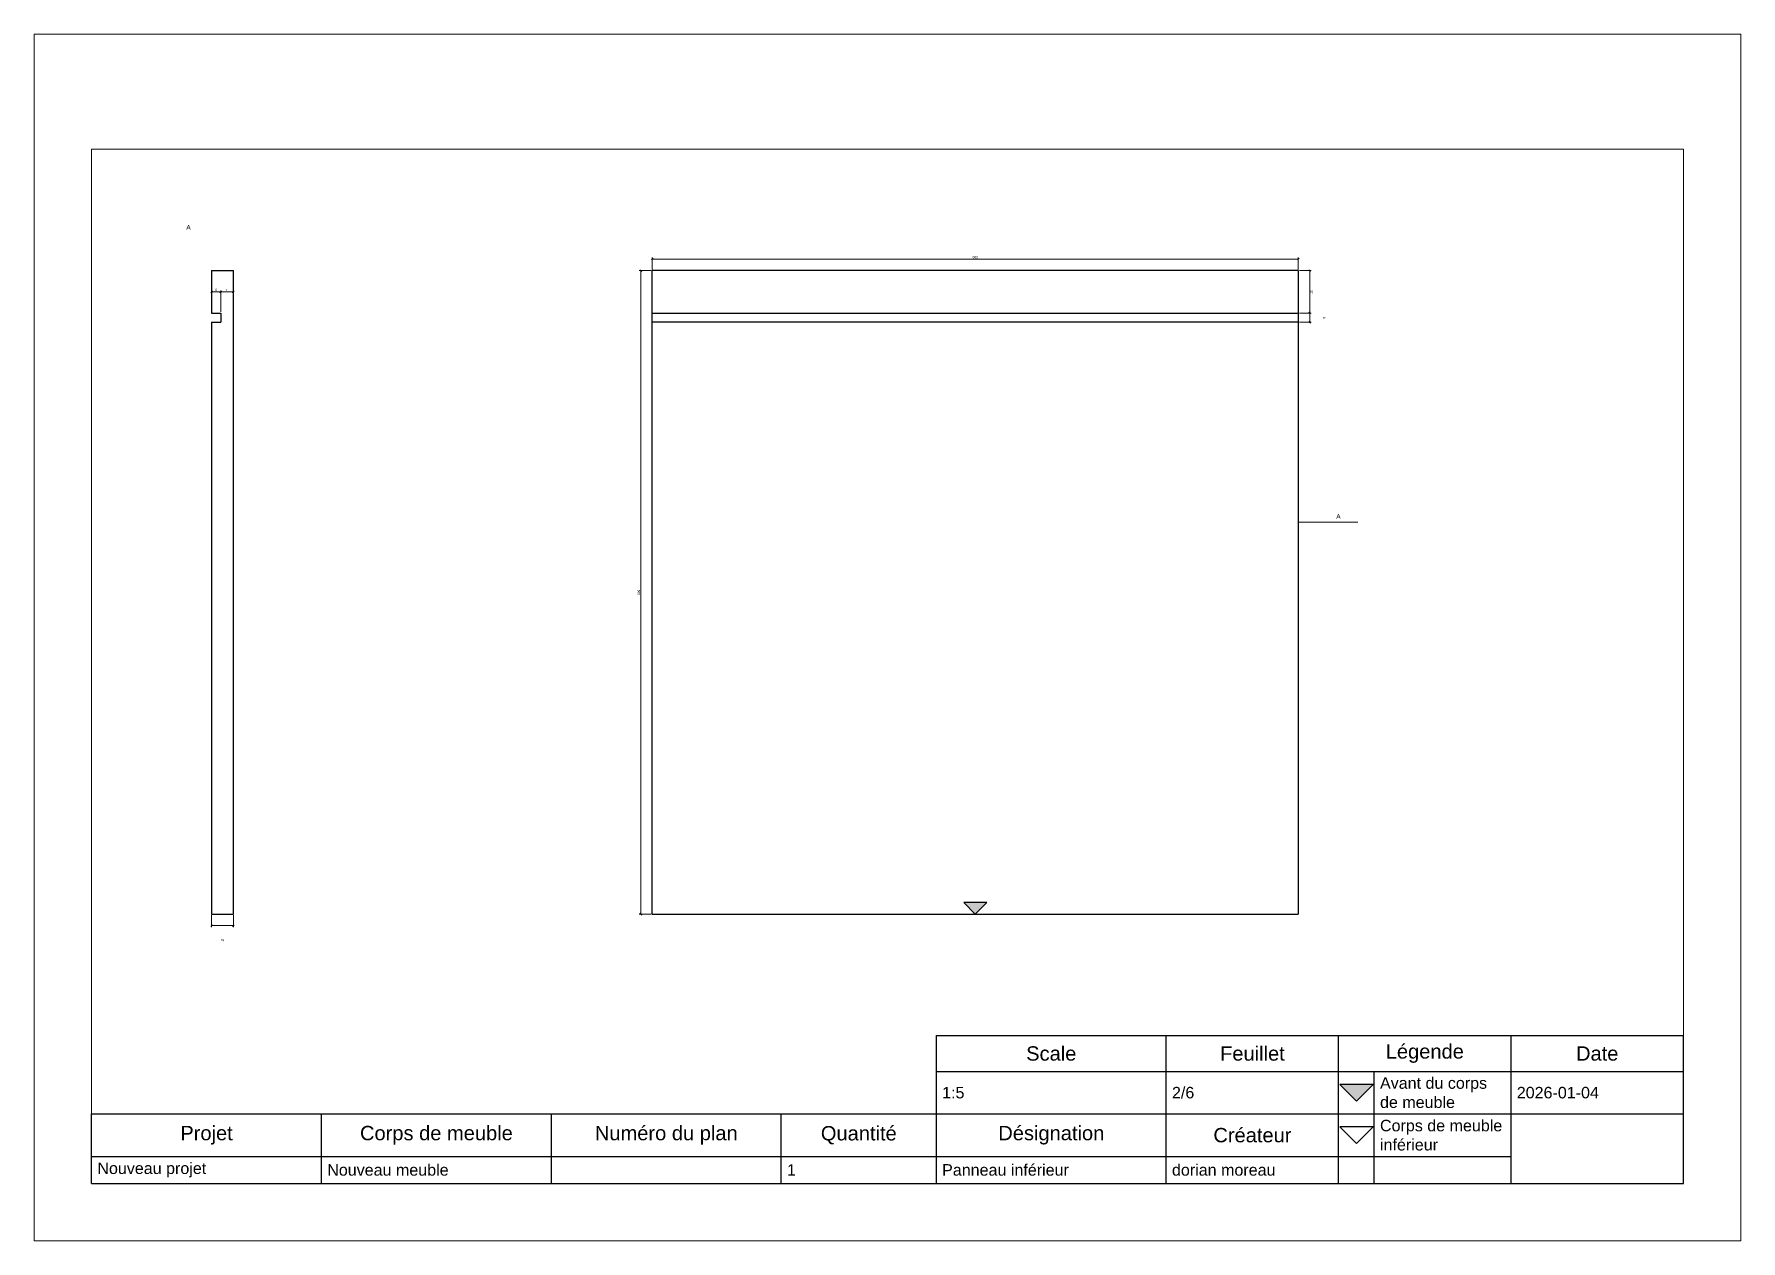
# Paper-space layout 'Panneau inférieur' of a CAD drawing. Header units: millimetres. Extents: x -4 to 1481, y -4 to 1046.
import ezdxf

# ---------------------------------------------------------------- set-up
doc = ezdxf.new("R2010")
doc.units = ezdxf.units.MM
doc.layers.get('0').update_dxf_attribs({"color": 254, "true_color": 0xc2ced6})
doc.layers.add('Nouveau projet_Nouveau meuble_Panneau inférieur_Vue de dessus', color=1, linetype='Continuous', true_color=0xff0000)
doc.layers.add('Nouveau projet_Nouveau meuble_Panneau inférieur_Vue de droite', color=1, linetype='Continuous', true_color=0xff0000)
doc.layers.add('TitleBlock', color=7, linetype='Continuous')
doc.styles.add('Blum_Dimension', font='arial.ttf', dxfattribs={"height": 2})
doc.styles.add('Blum_Titleblock_Header', font='arial.ttf', dxfattribs={"height": 2.5})
doc.styles.add('Blum_Titleblock_Value', font='arial.ttf', dxfattribs={"height": 2})
doc.styles.add('Blum_ViewInfo', font='arial.ttf', dxfattribs={"height": 4})
doc.dimstyles.new('Blum_Default', dxfattribs={"dimtxt": 2, "dimasz": 1.5, "dimexe": 1.25, "dimexo": 1, "dimtad": 1, "dimtxsty": 'Blum_Dimension', "dimblk": 'OBLIQUE', "dimcen": 2, "dimadec": 0, "dimazin": 2, "dimtfac": 1, "dimtix": 1, "dimtmove": 0, "dimatfit": 3, "dimfxl": 1, "dimlwd": 5, "dimlwe": 5, "dimarcsym": 0})
doc.dimstyles.new('Blum_ViewInfo', dxfattribs={"dimtxt": 4, "dimasz": 3, "dimexe": 1.25, "dimexo": 1, "dimtad": 1, "dimtxsty": 'Blum_ViewInfo', "dimblk": 'OBLIQUE', "dimcen": 0, "dimadec": 0, "dimazin": 2, "dimtfac": 1, "dimtofl": 0, "dimtmove": 0, "dimatfit": 2, "dimfxl": 1, "dimlwd": 20, "dimlwe": 20, "dimarcsym": 0})

# ---------------------------------------------------------------- blocks, each defined once
blk = doc.blocks.new('Blum_Trinagle_Outline')
blk.add_lwpolyline([(0, 0), (2, 2), (-2, 2)], close=True)
blk = doc.blocks.new('Blum_Trinagle_Filled')
h = blk.add_hatch(color=256)
h.dxf.hatch_style = 1
h.paths.add_polyline_path([(2, 2), (-2, 2), (0, 0)])
blk.add_lwpolyline([(0, 0), (2, 2), (-2, 2)], close=True)
blk = doc.blocks.new('*T27')
at = {"layer": 'TitleBlock', "color": 0, "linetype": 'ByBlock', "lineweight": -2, "transparency": 16777216}
for p, q in [((147, 25.72), (277, 25.72)), ((147, 0), (147, 25.72)), ((187, 0), (187, 25.72)), ((217, 0), (217, 25.72)), ((247, 0), (247, 25.72)), ((277, 0), (277, 25.72)), ((147, 19.47), (277, 19.47)), ((223.2, 0), (223.2, 19.47)), ((0, 12.1), (277, 12.1)), ((0, 0), (0, 12.1)), ((40, 0), (40, 12.1)), ((80, 0), (80, 12.1)), ((120, 0), (120, 12.1)), ((0, 4.67), (247, 4.67)), ((0, 0), (277, 0))]:
    blk.add_line(p, q, dxfattribs=at)
at = {"layer": 'TitleBlock', "color": 0, "lineweight": 0, "transparency": 16777216, "xscale": 1.45, "yscale": 1.45, "zscale": 1.45}
for name, p in [('Blum_Trinagle_Filled', (220.1, 14.33)), ('Blum_Trinagle_Outline', (220.1, 6.93))]:
    blk.add_blockref(name, p, dxfattribs=at)
at = {"layer": 'TitleBlock', "color": 0, "lineweight": 0, "transparency": 16777216}
for s, insert, char_height, width, attachment_point, style in [('Scale', (167, 22.59), 2.5, 37, 5, 'Blum_Titleblock_Header'), ('Feuillet', (202, 22.59), 2.5, 27, 5, 'Blum_Titleblock_Header'), ('Légende', (232, 22.59), 2.5, 27, 5, 'Blum_Titleblock_Header'), ('Date', (262, 22.59), 2.5, 27, 5, 'Blum_Titleblock_Header'), ('Avant du corps de meuble', (224.2, 15.78), 2, 21.8, 4, 'Blum_Titleblock_Value'), ('1:5', (148, 15.78), 2, 38, 4, 'Blum_Titleblock_Value'), ('2/6', (188, 15.78), 2, 28, 4, 'Blum_Titleblock_Value'), ('2026-01-04', (248, 15.78), 2, 28, 4, 'Blum_Titleblock_Value'), ('Projet', (20, 8.38), 2.5, 37, 5, 'Blum_Titleblock_Header'), ('Corps de meuble', (60, 8.38), 2.5, 37, 5, 'Blum_Titleblock_Header'), ('Numéro du plan', (100, 8.38), 2.5, 37, 5, 'Blum_Titleblock_Header'), ('Quantité', (133.5, 8.38), 2.5, 24, 5, 'Blum_Titleblock_Header'), ('Désignation', (167, 8.38), 2.5, 37, 5, 'Blum_Titleblock_Header'), ('Créateur', (202, 8.38), 2.5, 27, 5, 'Blum_Titleblock_Header'), ('Corps de meuble inférieur', (224.2, 8.38), 2, 21.8, 4, 'Blum_Titleblock_Value'), ('Nouveau projet', (1, 2.33), 2, 38, 4, 'Blum_Titleblock_Value'), ('Nouveau meuble', (41, 2.33), 2, 38, 4, 'Blum_Titleblock_Value'), ('1', (121, 2.33), 2, 25, 4, 'Blum_Titleblock_Value'), ('Panneau inférieur', (148, 2.33), 2, 38, 4, 'Blum_Titleblock_Value'), ('dorian moreau', (188, 2.33), 2, 28, 4, 'Blum_Titleblock_Value')]:
    blk.add_mtext(s, dxfattribs=dict(at, insert=insert, char_height=char_height, width=width, attachment_point=attachment_point, style=style))
blk = doc.blocks.new('TitleBlock_Panneau inférieur')
at = {"layer": 'TitleBlock', "lineweight": 0, "transparency": 33554684}
for points in [[(-0.79, -0.79, 0), (-0.79, 209.21, 0), (296.21, 209.21, 0), (296.21, -0.79, 0)], [(9.21, 9.21, 0), (9.21, 189.21, 0), (286.21, 189.21, 0), (286.21, 9.21, 0)]]:
    blk.add_polyline3d(points, close=True, dxfattribs=at)
blk.add_blockref('*T27', (9.21, 9.21))
blk = doc.blocks.new('_Oblique')
at = {"color": 0, "linetype": 'ByBlock', "lineweight": -2}
blk.add_line((-0.5, -0.5), (0.5, 0.5), dxfattribs=at)
blk = doc.blocks.new('*D29')
at = {"layer": 'Nouveau projet_Nouveau meuble_Panneau inférieur_Vue de droite', "color": 0, "lineweight": 5, "transparency": 16777216}
for p, q in [((150.4, 279.3), (150.4, 269.1)), ((150.4, 270.3), (169.4, 270.3)), ((169.4, 279.3), (169.4, 269.1))]:
    blk.add_line(p, q, dxfattribs=at)
at = {"layer": 'Nouveau projet_Nouveau meuble_Panneau inférieur_Vue de droite', "color": 0, "lineweight": 5, "transparency": 16777216, "xscale": 1.5, "yscale": 1.5, "zscale": 1.5, "rotation": 180}
blk.add_blockref('_Oblique', (150.4, 270.3), dxfattribs=at)
at = {"layer": 'Nouveau projet_Nouveau meuble_Panneau inférieur_Vue de droite', "color": 0, "lineweight": 5, "transparency": 16777216, "xscale": 1.5, "yscale": 1.5, "zscale": 1.5}
blk.add_blockref('_Oblique', (169.4, 270.3), dxfattribs=at)
at = {"layer": 'Nouveau projet_Nouveau meuble_Panneau inférieur_Vue de droite', "color": 0, "lineweight": 0, "transparency": 16777216, "insert": (159.9, 257.8), "char_height": 2, "attachment_point": 5, "style": 'Blum_Dimension'}
blk.add_mtext('19', dxfattribs=at)
blk = doc.blocks.new('*D32')
at = {"layer": 'Nouveau projet_Nouveau meuble_Panneau inférieur_Vue de droite', "color": 0, "lineweight": 5, "transparency": 16777216}
for p, q in [((150.4, 804.3), (150.4, 823.1)), ((150.4, 821.8), (158.4, 821.8)), ((158.4, 804.3), (158.4, 823.1))]:
    blk.add_line(p, q, dxfattribs=at)
at = {"layer": 'Nouveau projet_Nouveau meuble_Panneau inférieur_Vue de droite', "color": 0, "lineweight": 5, "transparency": 16777216, "xscale": 1.5, "yscale": 1.5, "zscale": 1.5, "rotation": 180}
blk.add_blockref('_Oblique', (150.4, 821.8), dxfattribs=at)
at = {"layer": 'Nouveau projet_Nouveau meuble_Panneau inférieur_Vue de droite', "color": 0, "lineweight": 5, "transparency": 16777216, "xscale": 1.5, "yscale": 1.5, "zscale": 1.5}
blk.add_blockref('_Oblique', (158.4, 821.8), dxfattribs=at)
at = {"layer": 'Nouveau projet_Nouveau meuble_Panneau inférieur_Vue de droite', "color": 0, "lineweight": 0, "transparency": 16777216, "insert": (154.4, 823.5), "char_height": 2, "attachment_point": 5, "style": 'Blum_Dimension'}
blk.add_mtext('8', dxfattribs=at)
blk = doc.blocks.new('*D35')
at = {"layer": 'Nouveau projet_Nouveau meuble_Panneau inférieur_Vue de droite', "color": 0, "lineweight": 5, "transparency": 16777216}
for p, q in [((158.4, 804.3), (158.4, 823.1)), ((158.4, 821.8), (169.4, 821.8)), ((169.4, 804.3), (169.4, 823.1))]:
    blk.add_line(p, q, dxfattribs=at)
at = {"layer": 'Nouveau projet_Nouveau meuble_Panneau inférieur_Vue de droite', "color": 0, "lineweight": 5, "transparency": 16777216, "xscale": 1.5, "yscale": 1.5, "zscale": 1.5, "rotation": 180}
blk.add_blockref('_Oblique', (158.4, 821.8), dxfattribs=at)
at = {"layer": 'Nouveau projet_Nouveau meuble_Panneau inférieur_Vue de droite', "color": 0, "lineweight": 5, "transparency": 16777216, "xscale": 1.5, "yscale": 1.5, "zscale": 1.5}
blk.add_blockref('_Oblique', (169.4, 821.8), dxfattribs=at)
at = {"layer": 'Nouveau projet_Nouveau meuble_Panneau inférieur_Vue de droite', "color": 0, "lineweight": 0, "transparency": 16777216, "insert": (163.9, 823.4), "char_height": 2, "attachment_point": 5, "style": 'Blum_Dimension'}
blk.add_mtext('11', dxfattribs=at)
blk = doc.blocks.new('*D38')
at = {"layer": 'Nouveau projet_Nouveau meuble_Panneau inférieur_Vue de dessus', "color": 0, "lineweight": 5, "transparency": 16777216}
for p, q in [((1096.9, 803.3), (1107.1, 803.3)), ((1105.9, 795.3), (1105.9, 803.3)), ((1096.9, 795.3), (1107.1, 795.3))]:
    blk.add_line(p, q, dxfattribs=at)
at = {"layer": 'Nouveau projet_Nouveau meuble_Panneau inférieur_Vue de dessus', "color": 0, "lineweight": 5, "transparency": 16777216, "xscale": 1.5, "yscale": 1.5, "zscale": 1.5}
for p, rotation in [((1105.9, 803.3), 90), ((1105.9, 795.3), 270)]:
    blk.add_blockref('_Oblique', p, dxfattribs=dict(at, rotation=rotation))
at = {"layer": 'Nouveau projet_Nouveau meuble_Panneau inférieur_Vue de dessus', "color": 0, "lineweight": 0, "transparency": 16777216, "insert": (1118.4, 799.3), "char_height": 2, "attachment_point": 5, "rotation": 270, "style": 'Blum_Dimension'}
blk.add_mtext('8', dxfattribs=at)
blk = doc.blocks.new('*D41')
at = {"layer": 'Nouveau projet_Nouveau meuble_Panneau inférieur_Vue de dessus', "color": 0, "lineweight": 5, "transparency": 16777216}
for p, q in [((1096.9, 840.3), (1107.1, 840.3)), ((1105.9, 803.3), (1105.9, 840.3)), ((1096.9, 803.3), (1107.1, 803.3))]:
    blk.add_line(p, q, dxfattribs=at)
at = {"layer": 'Nouveau projet_Nouveau meuble_Panneau inférieur_Vue de dessus', "color": 0, "lineweight": 5, "transparency": 16777216, "xscale": 1.5, "yscale": 1.5, "zscale": 1.5}
for p, rotation in [((1105.9, 840.3), 90), ((1105.9, 803.3), 270)]:
    blk.add_blockref('_Oblique', p, dxfattribs=dict(at, rotation=rotation))
at = {"layer": 'Nouveau projet_Nouveau meuble_Panneau inférieur_Vue de dessus', "color": 0, "lineweight": 0, "transparency": 16777216, "insert": (1107.5, 821.8), "char_height": 2, "attachment_point": 5, "rotation": 270, "style": 'Blum_Dimension'}
blk.add_mtext('37', dxfattribs=at)
blk = doc.blocks.new('*D44')
at = {"layer": 'Nouveau projet_Nouveau meuble_Panneau inférieur_Vue de dessus', "color": 0, "lineweight": 5, "transparency": 16777216}
for p, q in [((533.9, 841.3), (533.9, 851.6)), ((533.9, 850.3), (1095.9, 850.3)), ((1095.9, 841.3), (1095.9, 851.6))]:
    blk.add_line(p, q, dxfattribs=at)
at = {"layer": 'Nouveau projet_Nouveau meuble_Panneau inférieur_Vue de dessus', "color": 0, "lineweight": 5, "transparency": 16777216, "xscale": 1.5, "yscale": 1.5, "zscale": 1.5, "rotation": 180}
blk.add_blockref('_Oblique', (533.9, 850.3), dxfattribs=at)
at = {"layer": 'Nouveau projet_Nouveau meuble_Panneau inférieur_Vue de dessus', "color": 0, "lineweight": 5, "transparency": 16777216, "xscale": 1.5, "yscale": 1.5, "zscale": 1.5}
blk.add_blockref('_Oblique', (1095.9, 850.3), dxfattribs=at)
at = {"layer": 'Nouveau projet_Nouveau meuble_Panneau inférieur_Vue de dessus', "color": 0, "lineweight": 0, "transparency": 16777216, "insert": (814.9, 852), "char_height": 2, "attachment_point": 5, "style": 'Blum_Dimension'}
blk.add_mtext('562', dxfattribs=at)
blk = doc.blocks.new('*D47')
at = {"layer": 'Nouveau projet_Nouveau meuble_Panneau inférieur_Vue de dessus', "color": 0, "lineweight": 5, "transparency": 16777216}
for p, q in [((532.9, 840.3), (522.6, 840.3)), ((523.9, 280.3), (523.9, 840.3)), ((532.9, 280.3), (522.6, 280.3))]:
    blk.add_line(p, q, dxfattribs=at)
at = {"layer": 'Nouveau projet_Nouveau meuble_Panneau inférieur_Vue de dessus', "color": 0, "lineweight": 5, "transparency": 16777216, "xscale": 1.5, "yscale": 1.5, "zscale": 1.5}
for p, rotation in [((523.9, 840.3), 90), ((523.9, 280.3), 270)]:
    blk.add_blockref('_Oblique', p, dxfattribs=dict(at, rotation=rotation))
at = {"layer": 'Nouveau projet_Nouveau meuble_Panneau inférieur_Vue de dessus', "color": 0, "lineweight": 0, "transparency": 16777216, "insert": (522.2, 560.3), "char_height": 2, "attachment_point": 5, "rotation": 270, "style": 'Blum_Dimension'}
blk.add_mtext('560', dxfattribs=at)

psp = doc.layouts.new('Panneau inférieur')

# ---------------------------------------------------------------- linework, layer by layer
at = {"linetype": 'Continuous', "lineweight": 30, "transparency": 33554684}
for p, q in [((150.364, 840.32), (150.364, 803.32)), ((150.364, 840.32), (169.364, 840.32)), ((169.364, 280.32), (169.364, 840.32)), ((533.864, 803.32), (533.864, 840.32)), ((1095.864, 840.32), (533.864, 840.32)), ((1095.864, 840.32), (1095.864, 803.32)), ((150.364, 803.32), (158.364, 803.32)), ((158.364, 803.32), (158.364, 795.32)), ((533.864, 803.32), (1095.864, 803.32)), ((533.864, 795.32), (533.864, 803.32)), ((1095.864, 803.32), (1095.864, 795.32)), ((150.364, 795.32), (158.364, 795.32)), ((150.364, 795.32), (150.364, 280.32)), ((1095.864, 795.32), (533.864, 795.32)), ((533.864, 280.32), (533.864, 795.32)), ((1095.864, 795.32), (1095.864, 280.32)), ((150.364, 280.32), (169.364, 280.32)), ((533.864, 280.32), (1095.864, 280.32))]:
    psp.add_line(p, q, dxfattribs=at)

# ---------------------------------------------------------------- block references
at = {"lineweight": 0, "transparency": 33554684, "xscale": 5, "yscale": 5, "zscale": 5}
psp.add_blockref('TitleBlock_Panneau inférieur', (0, 0), dxfattribs=at)
at = {"layer": 'Nouveau projet_Nouveau meuble_Panneau inférieur_Vue de dessus', "lineweight": 0, "transparency": 33554684, "xscale": 5, "yscale": 5, "zscale": 5}
psp.add_blockref('Blum_Trinagle_Filled', (814.864, 280.32), dxfattribs=at)

# ---------------------------------------------------------------- texts
at = {"lineweight": 0, "transparency": 33554684, "char_height": 4, "attachment_point": 7, "style": 'Blum_ViewInfo'}
for insert in [(128.489, 875.945), (1128.989, 624.445)]:
    psp.add_mtext('A', dxfattribs=dict(at, insert=insert))

# ---------------------------------------------------------------- dimensions: what is measured, and where the dimension line sits
at = {"layer": 'Nouveau projet_Nouveau meuble_Panneau inférieur_Vue de dessus', "lineweight": 0, "transparency": 33554684}
dim = psp.add_linear_dim(base=(1095.864, 850.32), p1=(533.864, 840.32), p2=(1095.864, 840.32), dimstyle='Blum_Default', override={"dimscale": 0}, dxfattribs=at)
dim.commit()
dim.dimension.update_dxf_attribs({"geometry": '*D44', "text_midpoint": (814.864, 851.967)})
for base, p1, p2, override, picture, middle in [((523.864, 840.32), (533.864, 280.32), (533.864, 840.32), {"dimscale": 0, "dimtad": 4}, '*D47', (522.218, 560.32)), ((1105.864, 840.32), (1095.864, 803.32), (1095.864, 840.32), {"dimscale": 0}, '*D41', (1107.511, 821.82))]:
    dim = psp.add_linear_dim(base=base, p1=p1, p2=p2, angle=90, dimstyle='Blum_Default', override=override, dxfattribs=at)
    dim.commit()
    dim.dimension.update_dxf_attribs({"geometry": picture, "text_midpoint": middle})
dim = psp.add_linear_dim(base=(1105.864, 803.32), p1=(1095.864, 795.32), p2=(1095.864, 803.32), angle=90, dimstyle='Blum_Default', override={"dimscale": 0, "dimtmove": 2}, dxfattribs=at)
dim.commit()
dim.dimension.update_dxf_attribs({"geometry": '*D38', "text_midpoint": (1118.364, 799.32), "dimtype": 160})
at = {"layer": 'Nouveau projet_Nouveau meuble_Panneau inférieur_Vue de droite', "lineweight": 0, "transparency": 33554684}
for base, p1, p2, picture, middle in [((158.364, 821.82), (150.364, 803.32), (158.364, 803.32), '*D32', (154.364, 823.467)), ((169.364, 821.82), (158.364, 803.32), (169.364, 803.32), '*D35', (163.864, 823.45))]:
    dim = psp.add_linear_dim(base=base, p1=p1, p2=p2, dimstyle='Blum_Default', override={"dimscale": 0}, dxfattribs=at)
    dim.commit()
    dim.dimension.update_dxf_attribs({"geometry": picture, "text_midpoint": middle})
dim = psp.add_linear_dim(base=(169.364, 270.32), p1=(150.364, 280.32), p2=(169.364, 280.32), dimstyle='Blum_Default', override={"dimscale": 0, "dimtad": 4, "dimtmove": 2}, dxfattribs=at)
dim.commit()
dim.dimension.update_dxf_attribs({"geometry": '*D29', "text_midpoint": (159.864, 257.82), "dimtype": 160})

# ---------------------------------------------------------------- leaders
at = {"lineweight": 0, "transparency": 33554684}
psp.add_leader([(1095.864, 621.32), (1147.666, 621.32)], dimstyle='Blum_ViewInfo', override={"dimscale": 0}, dxfattribs=at)

doc.saveas('drawing.dxf')
